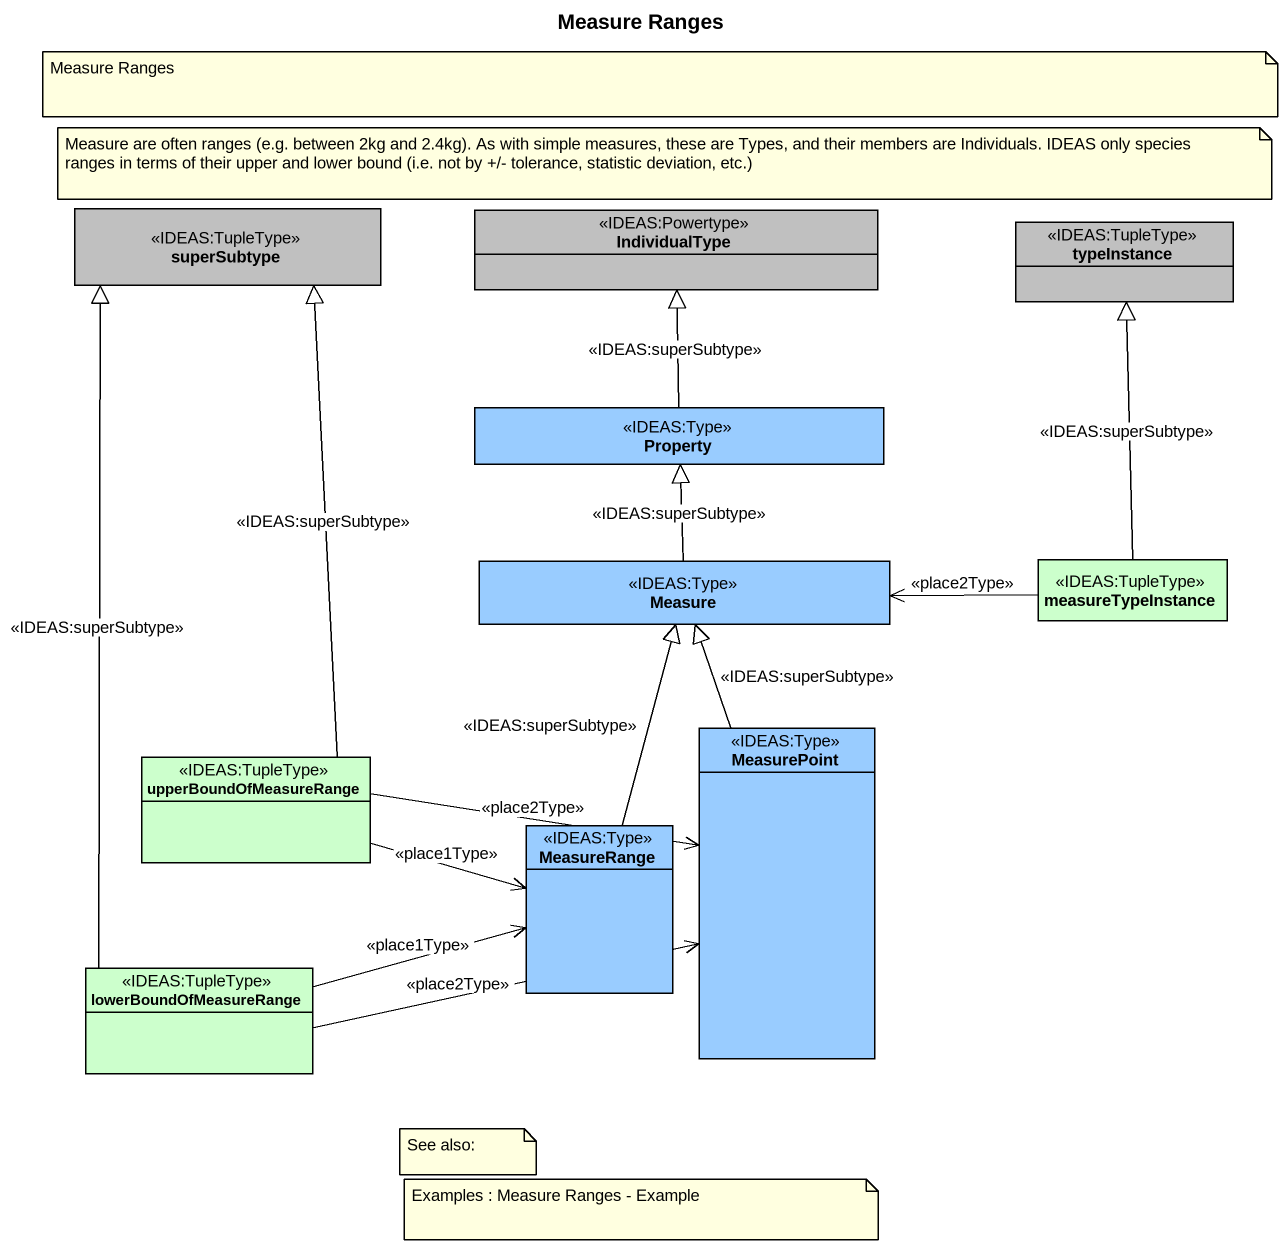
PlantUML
@startuml
title Measure Ranges
hide circle
hide empty members
class superSubtype <<IDEAS:TupleType>> #C0C0C0
class IndividualType <<IDEAS:Powertype>> #C0C0C0
class typeInstance <<IDEAS:TupleType>> #C0C0C0
class Property <<IDEAS:Type>> #99CCFF
class Measure <<IDEAS:Type>> #99CCFF
class measureTypeInstance <<IDEAS:TupleType>> #CCFFCC
class MeasurePoint <<IDEAS:Type>> #99CCFF
class upperBoundOfMeasureRange <<IDEAS:TupleType>> #CCFFCC
class MeasureRange <<IDEAS:Type>> #99CCFF
class lowerBoundOfMeasureRange <<IDEAS:TupleType>> #CCFFCC
Property -up-|> IndividualType : <<IDEAS:superSubtype>>
Measure -up-|> Property : <<IDEAS:superSubtype>>
measureTypeInstance -up-|> typeInstance : <<IDEAS:superSubtype>>
measureTypeInstance -left-> Measure : <<place2Type>>
MeasurePoint -up-|> Measure : <<IDEAS:superSubtype>>
upperBoundOfMeasureRange -up-|> superSubtype : <<IDEAS:superSubtype>>
upperBoundOfMeasureRange -right-> MeasurePoint : <<place2Type>>
upperBoundOfMeasureRange -right-> MeasureRange : <<place1Type>>
MeasureRange -up-|> Measure : <<IDEAS:superSubtype>>
lowerBoundOfMeasureRange -up-|> superSubtype : <<IDEAS:superSubtype>>
lowerBoundOfMeasureRange -right-> MeasurePoint : <<place2Type>>
lowerBoundOfMeasureRange -right-> MeasureRange : <<place1Type>>
note as N1
  Measure Ranges
end note
note as N2
  Measure are often ranges (e.g. between 2kg and 2.4kg). As with simple measures, these are Types, and their members are Individuals. IDEAS only species ranges in terms of their upper and lower bound (i.e. not by +/- tolerance, statistic deviation, etc.)
end note
note as N3
  See also:
end note
note as N4
  Examples : Measure Ranges - Example
end note
@enduml
